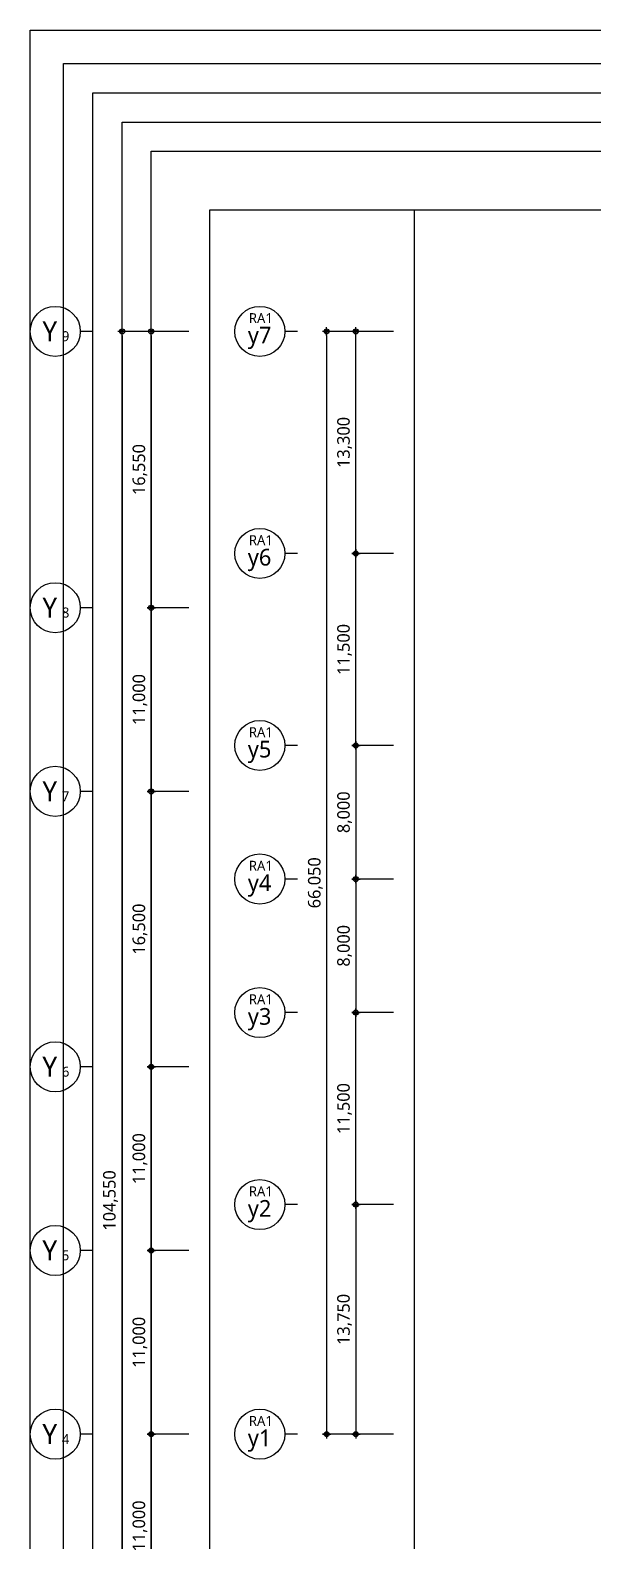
# Model space of a CAD drawing. Header units: millimetres. Extents: x 45782458 to 46215946, y 191740 to 1509539.
# Drawn here: x 45801022 to 45834707, y 238966 to 329440 of the extents above; entities that cross this region are included whole.
import ezdxf
from ezdxf.enums import TextEntityAlignment as Align

# ---------------------------------------------------------------- set-up
doc = ezdxf.new("R2010")
doc.units = ezdxf.units.MM
doc.header["$LTSCALE"] = 1000
doc.header["$MEASUREMENT"] = 0
doc.header["$PDSIZE"] = -10
doc.layers.get('0').update_dxf_attribs({"linetype": 'CONTINUOUS'})
doc.layers.get('Defpoints').update_dxf_attribs({"color": 171, "linetype": 'CONTINUOUS'})
for name, color, linetype in [('DIM', 7, 'CONTINUOUS'), ('NDIM', 7, 'CONTINUOUS'), ('SYM(AXIS)', 7, 'CONTINUOUS'), ('TEXT(AXIS)', 2, 'CONTINUOUS')]:
    doc.layers.add(name, color=color, linetype=linetype)
doc.styles.add('TE', font='malgun_0.ttf')
doc.styles.add('나눔바른고딕', font='NanumBarunGothic.ttf')
doc.dimstyles.new('BA', dxfattribs={"dimscale": 500, "dimtxt": 3, "dimasz": 1, "dimexe": 1, "dimexo": 5, "dimgap": 0.9, "dimtad": 1, "dimdec": 0, "dimdsep": 46, "dimlunit": 6, "dimtxsty": 'TE', "dimblk": 'DDD', "dimcen": 2.5, "dimclrd": 256, "dimclre": 256, "dimclrt": 3, "dimazin": 2, "dimtfac": 1, "dimtdec": 0, "dimtix": 1, "dimtmove": 2, "dimatfit": 3, "dimldrblk": 'DDD', "dimfxl": 1, "dimtolj": 1, "dimtzin": 0, "dimarcsym": 2})

# ---------------------------------------------------------------- blocks, each defined once
blk = doc.blocks.new('DDD')
at = {"layer": 'DIM', "color": 0}
for p, q in [((-1, 0), (1, 0)), ((0, -1), (0, 1))]:
    blk.add_line(p, q, dxfattribs=at)
for radius in [0.6, 0.3]:
    blk.add_circle((0, 0), radius, dxfattribs=at)
blk = doc.blocks.new('*D173')
at = {"layer": 'Defpoints', "color": 0, "ltscale": 0.4, "transparency": 16777216}
for p in [(45811772, 245351), (45808272, 234351), (45811772, 234351)]:
    blk.add_point(p, dxfattribs=at)
at = {"layer": 'NDIM', "lineweight": -2, "ltscale": 0.4, "transparency": 16777216}
for p, q in [((45810522, 245351), (45808022, 245351)), ((45808272, 245101), (45808272, 234601)), ((45810522, 234351), (45808022, 234351))]:
    blk.add_line(p, q, dxfattribs=at)
at = {"layer": 'NDIM', "lineweight": -2, "ltscale": 0.4, "transparency": 16777216, "xscale": 250, "yscale": 250, "zscale": 250}
for p, rotation in [((45808272, 245351), 90), ((45808272, 234351), 270)]:
    blk.add_blockref('DDD', p, dxfattribs=dict(at, rotation=rotation))
at = {"layer": 'NDIM', "color": 3, "ltscale": 0.4, "transparency": 16777216, "insert": (45807595, 239851), "char_height": 750, "attachment_point": 5, "rotation": 90, "style": 'TE'}
blk.add_mtext('\\A1;11,000', dxfattribs=at)
blk = doc.blocks.new('*D174')
at = {"layer": 'Defpoints', "color": 0, "ltscale": 0.4, "transparency": 16777216}
for p in [(45811772, 256351), (45808272, 245351), (45811772, 245351)]:
    blk.add_point(p, dxfattribs=at)
at = {"layer": 'NDIM', "lineweight": -2, "ltscale": 0.4, "transparency": 16777216}
for p, q in [((45810522, 256351), (45808022, 256351)), ((45808272, 256101), (45808272, 245601)), ((45810522, 245351), (45808022, 245351))]:
    blk.add_line(p, q, dxfattribs=at)
at = {"layer": 'NDIM', "lineweight": -2, "ltscale": 0.4, "transparency": 16777216, "xscale": 250, "yscale": 250, "zscale": 250}
for p, rotation in [((45808272, 256351), 90), ((45808272, 245351), 270)]:
    blk.add_blockref('DDD', p, dxfattribs=dict(at, rotation=rotation))
at = {"layer": 'NDIM', "color": 3, "ltscale": 0.4, "transparency": 16777216, "insert": (45807595, 250851), "char_height": 750, "attachment_point": 5, "rotation": 90, "style": 'TE'}
blk.add_mtext('\\A1;11,000', dxfattribs=at)
blk = doc.blocks.new('*D175')
at = {"layer": 'Defpoints', "color": 0, "ltscale": 0.4, "transparency": 16777216}
for p in [(45811772, 267351), (45808272, 256351), (45811772, 256351)]:
    blk.add_point(p, dxfattribs=at)
at = {"layer": 'NDIM', "lineweight": -2, "ltscale": 0.4, "transparency": 16777216}
for p, q in [((45810522, 267351), (45808022, 267351)), ((45808272, 267101), (45808272, 256601)), ((45810522, 256351), (45808022, 256351))]:
    blk.add_line(p, q, dxfattribs=at)
at = {"layer": 'NDIM', "lineweight": -2, "ltscale": 0.4, "transparency": 16777216, "xscale": 250, "yscale": 250, "zscale": 250}
for p, rotation in [((45808272, 267351), 90), ((45808272, 256351), 270)]:
    blk.add_blockref('DDD', p, dxfattribs=dict(at, rotation=rotation))
at = {"layer": 'NDIM', "color": 3, "ltscale": 0.4, "transparency": 16777216, "insert": (45807595, 261851), "char_height": 750, "attachment_point": 5, "rotation": 90, "style": 'TE'}
blk.add_mtext('\\A1;11,000', dxfattribs=at)
blk = doc.blocks.new('*D176')
at = {"layer": 'Defpoints', "color": 0, "ltscale": 0.4, "transparency": 16777216}
for p in [(45811772, 283851), (45808272, 267351), (45811772, 267351)]:
    blk.add_point(p, dxfattribs=at)
at = {"layer": 'NDIM', "lineweight": -2, "ltscale": 0.4, "transparency": 16777216}
for p, q in [((45810522, 283851), (45808022, 283851)), ((45808272, 283601), (45808272, 267601)), ((45810522, 267351), (45808022, 267351))]:
    blk.add_line(p, q, dxfattribs=at)
at = {"layer": 'NDIM', "lineweight": -2, "ltscale": 0.4, "transparency": 16777216, "xscale": 250, "yscale": 250, "zscale": 250}
for p, rotation in [((45808272, 283851), 90), ((45808272, 267351), 270)]:
    blk.add_blockref('DDD', p, dxfattribs=dict(at, rotation=rotation))
at = {"layer": 'NDIM', "color": 3, "ltscale": 0.4, "transparency": 16777216, "insert": (45807595, 275601), "char_height": 750, "attachment_point": 5, "rotation": 90, "style": 'TE'}
blk.add_mtext('\\A1;16,500', dxfattribs=at)
blk = doc.blocks.new('*D177')
at = {"layer": 'Defpoints', "color": 0, "ltscale": 0.4, "transparency": 16777216}
for p in [(45811772, 294851), (45808272, 283851), (45811772, 283851)]:
    blk.add_point(p, dxfattribs=at)
at = {"layer": 'NDIM', "lineweight": -2, "ltscale": 0.4, "transparency": 16777216}
for p, q in [((45810522, 294851), (45808022, 294851)), ((45808272, 294601), (45808272, 284101)), ((45810522, 283851), (45808022, 283851))]:
    blk.add_line(p, q, dxfattribs=at)
at = {"layer": 'NDIM', "lineweight": -2, "ltscale": 0.4, "transparency": 16777216, "xscale": 250, "yscale": 250, "zscale": 250}
for p, rotation in [((45808272, 294851), 90), ((45808272, 283851), 270)]:
    blk.add_blockref('DDD', p, dxfattribs=dict(at, rotation=rotation))
at = {"layer": 'NDIM', "color": 3, "ltscale": 0.4, "transparency": 16777216, "insert": (45807595, 289351), "char_height": 750, "attachment_point": 5, "rotation": 90, "style": 'TE'}
blk.add_mtext('\\A1;11,000', dxfattribs=at)
blk = doc.blocks.new('*D178')
at = {"layer": 'Defpoints', "color": 0, "ltscale": 0.4, "transparency": 16777216}
for p in [(45811772, 311401), (45808272, 294851), (45811772, 294851)]:
    blk.add_point(p, dxfattribs=at)
at = {"layer": 'NDIM', "lineweight": -2, "ltscale": 0.4, "transparency": 16777216}
for p, q in [((45810522, 311401), (45808022, 311401)), ((45808272, 311151), (45808272, 295101)), ((45810522, 294851), (45808022, 294851))]:
    blk.add_line(p, q, dxfattribs=at)
at = {"layer": 'NDIM', "lineweight": -2, "ltscale": 0.4, "transparency": 16777216, "xscale": 250, "yscale": 250, "zscale": 250}
for p, rotation in [((45808272, 311401), 90), ((45808272, 294851), 270)]:
    blk.add_blockref('DDD', p, dxfattribs=dict(at, rotation=rotation))
at = {"layer": 'NDIM', "color": 3, "ltscale": 0.4, "transparency": 16777216, "insert": (45807595, 303126), "char_height": 750, "attachment_point": 5, "rotation": 90, "style": 'TE'}
blk.add_mtext('\\A1;16,550', dxfattribs=at)
blk = doc.blocks.new('A$C2F20087E')
at = {"layer": 'SYM(AXIS)'}
blk.add_line((600, 0), (600, 300), dxfattribs=at)
blk.add_circle((600, 900), 600, dxfattribs=at)
blk = doc.blocks.new('*D179')
at = {"layer": 'Defpoints', "color": 0, "ltscale": 0.4, "transparency": 16777216}
for p in [(45811772, 311401), (45806522, 206851), (45811772, 206851)]:
    blk.add_point(p, dxfattribs=at)
at = {"layer": 'NDIM', "lineweight": -2, "ltscale": 0.4, "transparency": 16777216}
for p, q in [((45810522, 311401), (45806272, 311401)), ((45806522, 311151), (45806522, 207101)), ((45810522, 206851), (45806272, 206851))]:
    blk.add_line(p, q, dxfattribs=at)
at = {"layer": 'NDIM', "lineweight": -2, "ltscale": 0.4, "transparency": 16777216, "xscale": 250, "yscale": 250, "zscale": 250}
for p, rotation in [((45806522, 311401), 90), ((45806522, 206851), 270)]:
    blk.add_blockref('DDD', p, dxfattribs=dict(at, rotation=rotation))
at = {"layer": 'NDIM', "color": 3, "ltscale": 0.4, "transparency": 16777216, "insert": (45805828, 259351), "char_height": 750, "attachment_point": 5, "rotation": 90, "style": 'TE'}
blk.add_mtext('\\A1;104,550', dxfattribs=at)
blk = doc.blocks.new('*D180')
at = {"layer": 'Defpoints', "color": 0, "ltscale": 0.4, "transparency": 16777216}
for p in [(45824022, 286601), (45820522, 278601), (45824022, 278601)]:
    blk.add_point(p, dxfattribs=at)
at = {"layer": 'NDIM', "lineweight": -2, "ltscale": 0.4, "transparency": 16777216}
for p, q in [((45822772, 286601), (45820272, 286601)), ((45820522, 286351), (45820522, 278851)), ((45822772, 278601), (45820272, 278601))]:
    blk.add_line(p, q, dxfattribs=at)
at = {"layer": 'NDIM', "lineweight": -2, "ltscale": 0.4, "transparency": 16777216, "xscale": 250, "yscale": 250, "zscale": 250}
for p, rotation in [((45820522, 286601), 90), ((45820522, 278601), 270)]:
    blk.add_blockref('DDD', p, dxfattribs=dict(at, rotation=rotation))
at = {"layer": 'NDIM', "color": 3, "ltscale": 0.4, "transparency": 16777216, "insert": (45819847, 282601), "char_height": 750, "attachment_point": 5, "rotation": 90, "style": 'TE'}
blk.add_mtext('\\A1;8,000', dxfattribs=at)
blk = doc.blocks.new('*D181')
at = {"layer": 'Defpoints', "color": 0, "ltscale": 0.4, "transparency": 16777216}
for p in [(45824022, 278601), (45820522, 270601), (45824022, 270601)]:
    blk.add_point(p, dxfattribs=at)
at = {"layer": 'NDIM', "lineweight": -2, "ltscale": 0.4, "transparency": 16777216}
for p, q in [((45822772, 278601), (45820272, 278601)), ((45820522, 278351), (45820522, 270851)), ((45822772, 270601), (45820272, 270601))]:
    blk.add_line(p, q, dxfattribs=at)
at = {"layer": 'NDIM', "lineweight": -2, "ltscale": 0.4, "transparency": 16777216, "xscale": 250, "yscale": 250, "zscale": 250}
for p, rotation in [((45820522, 278601), 90), ((45820522, 270601), 270)]:
    blk.add_blockref('DDD', p, dxfattribs=dict(at, rotation=rotation))
at = {"layer": 'NDIM', "color": 3, "ltscale": 0.4, "transparency": 16777216, "insert": (45819847, 274601), "char_height": 750, "attachment_point": 5, "rotation": 90, "style": 'TE'}
blk.add_mtext('\\A1;8,000', dxfattribs=at)
blk = doc.blocks.new('*D182')
at = {"layer": 'Defpoints', "color": 0, "ltscale": 0.4, "transparency": 16777216}
for p in [(45820522, 298101), (45824022, 298101), (45824022, 286601)]:
    blk.add_point(p, dxfattribs=at)
at = {"layer": 'NDIM', "lineweight": -2, "ltscale": 0.4, "transparency": 16777216}
for p, q in [((45822772, 298101), (45820272, 298101)), ((45820522, 286851), (45820522, 297851)), ((45822772, 286601), (45820272, 286601))]:
    blk.add_line(p, q, dxfattribs=at)
at = {"layer": 'NDIM', "lineweight": -2, "ltscale": 0.4, "transparency": 16777216, "xscale": 250, "yscale": 250, "zscale": 250}
for p, rotation in [((45820522, 298101), 90), ((45820522, 286601), 270)]:
    blk.add_blockref('DDD', p, dxfattribs=dict(at, rotation=rotation))
at = {"layer": 'NDIM', "color": 3, "ltscale": 0.4, "transparency": 16777216, "insert": (45819845, 292351), "char_height": 750, "attachment_point": 5, "rotation": 90, "style": 'TE'}
blk.add_mtext('\\A1;11,500', dxfattribs=at)
blk = doc.blocks.new('*D183')
at = {"layer": 'Defpoints', "color": 0, "ltscale": 0.4, "transparency": 16777216}
for p in [(45820522, 311401), (45824022, 311401), (45824022, 298101)]:
    blk.add_point(p, dxfattribs=at)
at = {"layer": 'NDIM', "lineweight": -2, "ltscale": 0.4, "transparency": 16777216}
for p, q in [((45822772, 311401), (45820272, 311401)), ((45820522, 298351), (45820522, 311151)), ((45822772, 298101), (45820272, 298101))]:
    blk.add_line(p, q, dxfattribs=at)
at = {"layer": 'NDIM', "lineweight": -2, "ltscale": 0.4, "transparency": 16777216, "xscale": 250, "yscale": 250, "zscale": 250}
for p, rotation in [((45820522, 311401), 90), ((45820522, 298101), 270)]:
    blk.add_blockref('DDD', p, dxfattribs=dict(at, rotation=rotation))
at = {"layer": 'NDIM', "color": 3, "ltscale": 0.4, "transparency": 16777216, "insert": (45819845, 304751), "char_height": 750, "attachment_point": 5, "rotation": 90, "style": 'TE'}
blk.add_mtext('\\A1;13,300', dxfattribs=at)
blk = doc.blocks.new('*D184')
at = {"layer": 'Defpoints', "color": 0, "ltscale": 0.4, "transparency": 16777216}
for p in [(45820522, 270601), (45824022, 270601), (45824022, 259101)]:
    blk.add_point(p, dxfattribs=at)
at = {"layer": 'NDIM', "lineweight": -2, "ltscale": 0.4, "transparency": 16777216}
for p, q in [((45822772, 270601), (45820272, 270601)), ((45820522, 259351), (45820522, 270351)), ((45822772, 259101), (45820272, 259101))]:
    blk.add_line(p, q, dxfattribs=at)
at = {"layer": 'NDIM', "lineweight": -2, "ltscale": 0.4, "transparency": 16777216, "xscale": 250, "yscale": 250, "zscale": 250}
for p, rotation in [((45820522, 270601), 90), ((45820522, 259101), 270)]:
    blk.add_blockref('DDD', p, dxfattribs=dict(at, rotation=rotation))
at = {"layer": 'NDIM', "color": 3, "ltscale": 0.4, "transparency": 16777216, "insert": (45819845, 264851), "char_height": 750, "attachment_point": 5, "rotation": 90, "style": 'TE'}
blk.add_mtext('\\A1;11,500', dxfattribs=at)
blk = doc.blocks.new('*D185')
at = {"layer": 'Defpoints', "color": 0, "ltscale": 0.4, "transparency": 16777216}
for p in [(45824022, 259101), (45820522, 245351), (45824022, 245351)]:
    blk.add_point(p, dxfattribs=at)
at = {"layer": 'NDIM', "lineweight": -2, "ltscale": 0.4, "transparency": 16777216}
for p, q in [((45822772, 259101), (45820272, 259101)), ((45820522, 258851), (45820522, 245601)), ((45822772, 245351), (45820272, 245351))]:
    blk.add_line(p, q, dxfattribs=at)
at = {"layer": 'NDIM', "lineweight": -2, "ltscale": 0.4, "transparency": 16777216, "xscale": 250, "yscale": 250, "zscale": 250}
for p, rotation in [((45820522, 259101), 90), ((45820522, 245351), 270)]:
    blk.add_blockref('DDD', p, dxfattribs=dict(at, rotation=rotation))
at = {"layer": 'NDIM', "color": 3, "ltscale": 0.4, "transparency": 16777216, "insert": (45819845, 252226), "char_height": 750, "attachment_point": 5, "rotation": 90, "style": 'TE'}
blk.add_mtext('\\A1;13,750', dxfattribs=at)
blk = doc.blocks.new('*D186')
at = {"layer": 'Defpoints', "color": 0, "ltscale": 0.4, "transparency": 16777216}
for p in [(45824022, 311401), (45818772, 245351), (45824022, 245351)]:
    blk.add_point(p, dxfattribs=at)
at = {"layer": 'NDIM', "lineweight": -2, "ltscale": 0.4, "transparency": 16777216}
for p, q in [((45822772, 311401), (45818522, 311401)), ((45818772, 311151), (45818772, 245601)), ((45822772, 245351), (45818522, 245351))]:
    blk.add_line(p, q, dxfattribs=at)
at = {"layer": 'NDIM', "lineweight": -2, "ltscale": 0.4, "transparency": 16777216, "xscale": 250, "yscale": 250, "zscale": 250}
for p, rotation in [((45818772, 311401), 90), ((45818772, 245351), 270)]:
    blk.add_blockref('DDD', p, dxfattribs=dict(at, rotation=rotation))
at = {"layer": 'NDIM', "color": 3, "ltscale": 0.4, "transparency": 16777216, "insert": (45818097, 278376), "char_height": 750, "attachment_point": 5, "rotation": 90, "style": 'TE'}
blk.add_mtext('\\A1;66,050', dxfattribs=at)

msp = doc.modelspace()

# ---------------------------------------------------------------- linework, layer by layer
at = {"layer": 'Defpoints'}
for points in [[(45977722.3, 191740.2), (45801022.3, 191740.2), (45801022.3, 329440.2), (45977722.3, 329440.2)], [(45975722.3, 193740.2), (45803022.3, 193740.2), (45803022.3, 327440.2), (45975722.3, 327440.2)], [(45973972.3, 195490.2), (45804772.3, 195490.2), (45804772.3, 325690.2), (45973972.3, 325690.2)], [(45972222.3, 197240.2), (45806522.3, 197240.2), (45806522.3, 323940.2), (45972222.3, 323940.2)], [(45970472.3, 198990.2), (45808272.3, 198990.2), (45808272.3, 322190.2), (45970472.3, 322190.2)], [(45966972.3, 202490.2), (45811772.3, 202490.2), (45811772.3, 318690.2), (45966972.3, 318690.2)], [(45966972.3, 202490.2), (45824022.3, 202490.2), (45824022.3, 318690.2), (45966972.3, 318690.2)]]:
    msp.add_lwpolyline(points, close=True, dxfattribs=at)

# ---------------------------------------------------------------- block references
at = {"rotation": 90}
for p, xscale, yscale, zscale in [((45804772.3, 309901.3), 2.500000000000049, 2.500000000000049, 2.500000000000049), ((45817022.3, 309901.3), 2.500000000000022, 2.500000000000022, 2.500000000000022), ((45817022.3, 296601.3), 2.500000000000022, 2.500000000000022, 2.500000000000022), ((45804772.3, 293351.3), 2.500000000000049, 2.500000000000049, 2.500000000000049), ((45817022.3, 285101.3), 2.500000000000022, 2.500000000000022, 2.500000000000022), ((45804772.3, 282351.3), 2.500000000000049, 2.500000000000049, 2.500000000000049), ((45817022.3, 277101.3), 2.500000000000022, 2.500000000000022, 2.500000000000022), ((45817022.3, 269101.3), 2.500000000000022, 2.500000000000022, 2.500000000000022), ((45804772.3, 265851.3), 2.500000000000049, 2.500000000000049, 2.500000000000049), ((45817022.3, 257601.3), 2.500000000000022, 2.500000000000022, 2.500000000000022), ((45804772.3, 254851.3), 2.500000000000049, 2.500000000000049, 2.500000000000049), ((45804772.3, 243851.3), 2.500000000000049, 2.500000000000049, 2.500000000000049), ((45817022.3, 243851.3), 2.500000000000022, 2.500000000000022, 2.500000000000022)]:
    msp.add_blockref('A$C2F20087E', p, dxfattribs=dict(at, xscale=xscale, yscale=yscale, zscale=zscale))

# ---------------------------------------------------------------- texts
at = {"layer": 'TEXT(AXIS)', "style": '나눔바른고딕'}
for p in [(45814831.7, 312195.9), (45814831.7, 298895.9), (45814831.7, 287395.9), (45814831.7, 279395.9), (45814831.7, 271395.9), (45814831.7, 259895.9), (45814831.7, 246145.9)]:
    msp.add_text('RA1', height=600, dxfattribs=at).set_placement(p, align=Align.MIDDLE_CENTER)
for s, height, p in [('Y', 1200, (45802193.2, 311411.3)), ('9', 600, (45803141.3, 311111.4)), ('y7', 1000, (45814755.6, 311013.9)), ('y6', 1000, (45814755.6, 297713.9)), ('Y', 1200, (45802193.2, 294861.3)), ('8', 600, (45803141.3, 294561.4)), ('y5', 1000, (45814755.6, 286213.9)), ('Y', 1200, (45802193.2, 283861.3)), ('7', 600, (45803141.3, 283561.4)), ('y4', 1000, (45814755.6, 278213.9)), ('y3', 1000, (45814755.6, 270213.9)), ('Y', 1200, (45802193.2, 267361.3)), ('6', 600, (45803141.3, 267061.4)), ('y2', 1000, (45814755.6, 258713.9)), ('Y', 1200, (45802193.2, 256361.3)), ('5', 600, (45803141.3, 256061.4)), ('Y', 1200, (45802193.2, 245361.3)), ('4', 600, (45803141.3, 245061.4)), ('y1', 1000, (45814755.6, 244963.9))]:
    msp.add_text(s, height=height, dxfattribs=at).set_placement(p, align=Align.MIDDLE)

# ---------------------------------------------------------------- dimensions: what is measured, and where the dimension line sits
at = {"layer": 'NDIM', "ltscale": 0.4}
dim = msp.add_linear_dim(base=(45806522.3, 206851.3), p1=(45811772.3, 311401.3), p2=(45811772.3, 206851.3), angle=270, dimstyle='BA', override={"dimscale": 250}, dxfattribs=at)
dim.commit()
dim.dimension.update_dxf_attribs({"geometry": '*D179', "text_midpoint": (45805828.2, 259351.3), "dimtype": 160})
for base, p1, p2, angle, picture, middle in [((45808272.3, 294851.3), (45811772.3, 311401.3), (45811772.3, 294851.3), 270, '*D178', (45807594.9, 303126.3)), ((45818772.3, 245351.3), (45824022.3, 311401.3), (45824022.3, 245351.3), 90, '*D186', (45818096.9, 278376.3)), ((45820522.3, 311401.3), (45824022.3, 298101.3), (45824022.3, 311401.3), 90, '*D183', (45819844.9, 304751.3)), ((45820522.3, 298101.3), (45824022.3, 286601.3), (45824022.3, 298101.3), 90, '*D182', (45819844.9, 292351.3)), ((45808272.3, 283851.3), (45811772.3, 294851.3), (45811772.3, 283851.3), 270, '*D177', (45807594.9, 289351.3)), ((45820522.3, 278601.3), (45824022.3, 286601.3), (45824022.3, 278601.3), 90, '*D180', (45819846.9, 282601.3)), ((45808272.3, 267351.3), (45811772.3, 283851.3), (45811772.3, 267351.3), 270, '*D176', (45807594.9, 275601.3)), ((45820522.3, 270601.3), (45824022.3, 278601.3), (45824022.3, 270601.3), 90, '*D181', (45819846.9, 274601.3)), ((45820522.3, 270601.3), (45824022.3, 259101.3), (45824022.3, 270601.3), 90, '*D184', (45819844.9, 264851.3)), ((45808272.3, 256351.3), (45811772.3, 267351.3), (45811772.3, 256351.3), 270, '*D175', (45807594.9, 261851.3)), ((45820522.3, 245351.3), (45824022.3, 259101.3), (45824022.3, 245351.3), 90, '*D185', (45819844.9, 252226.3)), ((45808272.3, 245351.3), (45811772.3, 256351.3), (45811772.3, 245351.3), 270, '*D174', (45807594.9, 250851.3)), ((45808272.3, 234351.3), (45811772.3, 245351.3), (45811772.3, 234351.3), 270, '*D173', (45807594.9, 239851.3))]:
    dim = msp.add_linear_dim(base=base, p1=p1, p2=p2, angle=angle, dimstyle='BA', override={"dimscale": 250}, dxfattribs=at)
    dim.commit()
    dim.dimension.update_dxf_attribs({"geometry": picture, "text_midpoint": middle})

doc.saveas('drawing.dxf')
